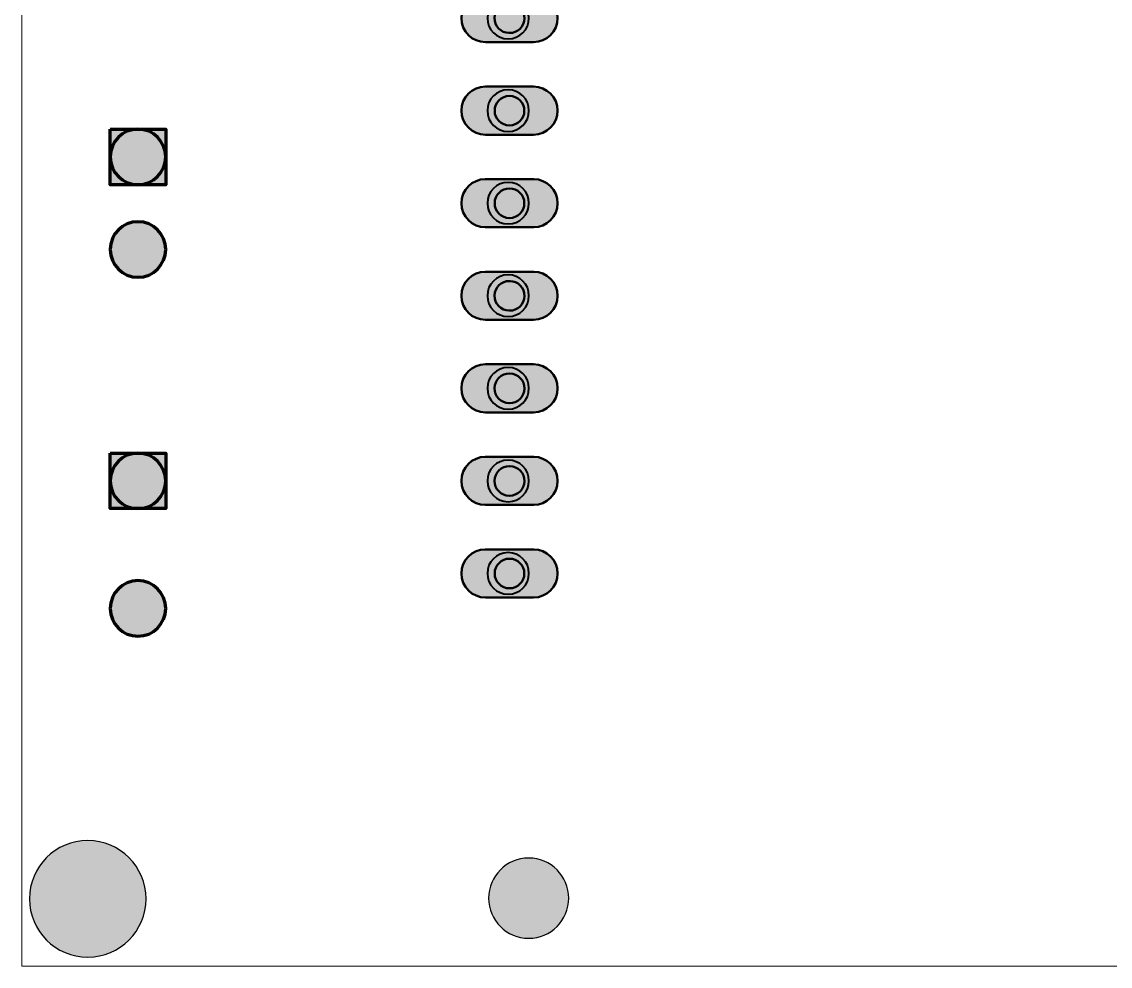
# Model space of a CAD drawing. Header units: millimetres. Extents: x 0.1 to 59.9, y 0.1 to 51.9.
# Drawn here: x 0.1 to 29.98, y 0.1 to 26.02 of the extents above; entities that cross this region are included whole.
import ezdxf

# ---------------------------------------------------------------- set-up
doc = ezdxf.new("R2010")
doc.units = ezdxf.units.MM
doc.header["$MEASUREMENT"] = 0
doc.layers.add('Lager 1', color=7, linetype='Continuous')

# ---------------------------------------------------------------- blocks, each defined once
blk = doc.blocks.new('block 3')
at = {"layer": 'Lager 1', "color": 7, "lineweight": 18, "true_color": 0xffffff}
blk.add_lwpolyline([(0.102, 51.935), (59.852, 51.935), (59.852, 0.101), (0.102, 0.101), (0.102, 51.935)], dxfattribs=at)
blk = doc.blocks.new('block 2')
at = {"layer": 'Lager 1'}
blk.add_blockref('block 3', (0, 0), dxfattribs=at)
blk = doc.blocks.new('block 7')
at = {"layer": 'Lager 1', "true_color": 0xffffff}
h = blk.add_hatch(color=7, dxfattribs=at)
h.dxf.hatch_style = 2
h.paths.add_polyline_path([(2.529, 23.072), (4.053, 23.072), (4.053, 21.548), (2.529, 21.548)])
h = blk.add_hatch(color=7, dxfattribs=at)
h.dxf.hatch_style = 2
edge = h.paths.add_edge_path()
edge.add_spline(control_points=[(3.291, 23.072), (3.712, 23.072), (4.053, 22.731), (4.053, 22.31), (4.053, 21.889), (3.712, 21.548), (3.291, 21.548), (2.87, 21.548), (2.529, 21.889), (2.529, 22.31), (2.529, 22.731), (2.87, 23.072), (3.291, 23.072)], knot_values=[0, 0, 0, 0, 1, 1, 1, 2, 2, 2, 3, 3, 3, 4, 4, 4, 4], degree=3, periodic=1)
h = blk.add_hatch(color=7, dxfattribs=at)
h.dxf.hatch_style = 2
edge = h.paths.add_edge_path()
edge.add_spline(control_points=[(3.291, 20.532), (3.712, 20.532), (4.053, 20.191), (4.053, 19.77), (4.053, 19.349), (3.712, 19.008), (3.291, 19.008), (2.87, 19.008), (2.529, 19.349), (2.529, 19.77), (2.529, 20.191), (2.87, 20.532), (3.291, 20.532)], knot_values=[0, 0, 0, 0, 1, 1, 1, 2, 2, 2, 3, 3, 3, 4, 4, 4, 4], degree=3, periodic=1)
at = {"layer": 'Lager 1', "color": 7, "lineweight": 80, "true_color": 0xffffff}
blk.add_lwpolyline([(2.529, 23.072), (4.053, 23.072), (4.053, 21.548), (2.529, 21.548), (2.529, 23.072)], dxfattribs=at)
for points in [[(3.291, 23.072), (3.712, 23.072), (4.053, 22.731), (4.053, 22.31), (4.053, 21.889), (3.712, 21.548), (3.291, 21.548), (2.87, 21.548), (2.529, 21.889), (2.529, 22.31), (2.529, 22.731), (2.87, 23.072), (3.291, 23.072)], [(3.291, 20.532), (3.712, 20.532), (4.053, 20.191), (4.053, 19.77), (4.053, 19.349), (3.712, 19.008), (3.291, 19.008), (2.87, 19.008), (2.529, 19.349), (2.529, 19.77), (2.529, 20.191), (2.87, 20.532), (3.291, 20.532)]]:
    blk.add_open_spline(points, degree=3, knots=[0, 0, 0, 0, 1, 1, 1, 2, 2, 2, 3, 3, 3, 4, 4, 4, 4], dxfattribs=at)
blk = doc.blocks.new('block 6')
at = {"layer": 'Lager 1'}
blk.add_blockref('block 7', (0, 0), dxfattribs=at)
blk = doc.blocks.new('block 5')
at = {"layer": 'Lager 1'}
blk.add_blockref('block 6', (0, 0), dxfattribs=at)
blk = doc.blocks.new('block 4')
at = {"layer": 'Lager 1'}
blk.add_blockref('block 5', (0, 0), dxfattribs=at)
blk = doc.blocks.new('block 11')
at = {"layer": 'Lager 1', "true_color": 0xffffff}
h = blk.add_hatch(color=7, dxfattribs=at)
h.dxf.hatch_style = 2
h.paths.add_polyline_path([(2.529, 14.182), (4.053, 14.182), (4.053, 12.658), (2.529, 12.658)])
h = blk.add_hatch(color=7, dxfattribs=at)
h.dxf.hatch_style = 2
edge = h.paths.add_edge_path()
edge.add_spline(control_points=[(3.291, 14.182), (3.712, 14.182), (4.053, 13.841), (4.053, 13.42), (4.053, 12.999), (3.712, 12.658), (3.291, 12.658), (2.87, 12.658), (2.529, 12.999), (2.529, 13.42), (2.529, 13.841), (2.87, 14.182), (3.291, 14.182)], knot_values=[0, 0, 0, 0, 1, 1, 1, 2, 2, 2, 3, 3, 3, 4, 4, 4, 4], degree=3, periodic=1)
h = blk.add_hatch(color=7, dxfattribs=at)
h.dxf.hatch_style = 2
edge = h.paths.add_edge_path()
edge.add_spline(control_points=[(3.291, 10.682), (3.712, 10.682), (4.053, 10.341), (4.053, 9.92), (4.053, 9.499), (3.712, 9.158), (3.291, 9.158), (2.87, 9.158), (2.529, 9.499), (2.529, 9.92), (2.529, 10.341), (2.87, 10.682), (3.291, 10.682)], knot_values=[0, 0, 0, 0, 1, 1, 1, 2, 2, 2, 3, 3, 3, 4, 4, 4, 4], degree=3, periodic=1)
at = {"layer": 'Lager 1', "color": 7, "lineweight": 80, "true_color": 0xffffff}
blk.add_lwpolyline([(2.529, 14.182), (4.053, 14.182), (4.053, 12.658), (2.529, 12.658), (2.529, 14.182)], dxfattribs=at)
for points in [[(3.291, 14.182), (3.712, 14.182), (4.053, 13.841), (4.053, 13.42), (4.053, 12.999), (3.712, 12.658), (3.291, 12.658), (2.87, 12.658), (2.529, 12.999), (2.529, 13.42), (2.529, 13.841), (2.87, 14.182), (3.291, 14.182)], [(3.291, 10.682), (3.712, 10.682), (4.053, 10.341), (4.053, 9.92), (4.053, 9.499), (3.712, 9.158), (3.291, 9.158), (2.87, 9.158), (2.529, 9.499), (2.529, 9.92), (2.529, 10.341), (2.87, 10.682), (3.291, 10.682)]]:
    blk.add_open_spline(points, degree=3, knots=[0, 0, 0, 0, 1, 1, 1, 2, 2, 2, 3, 3, 3, 4, 4, 4, 4], dxfattribs=at)
blk = doc.blocks.new('block 10')
at = {"layer": 'Lager 1'}
blk.add_blockref('block 11', (0, 0), dxfattribs=at)
blk = doc.blocks.new('block 9')
at = {"layer": 'Lager 1'}
blk.add_blockref('block 10', (0, 0), dxfattribs=at)
blk = doc.blocks.new('block 8')
at = {"layer": 'Lager 1'}
blk.add_blockref('block 9', (0, 0), dxfattribs=at)
blk = doc.blocks.new('block 17')
at = {"layer": 'Lager 1', "true_color": 0xffffff}
h = blk.add_hatch(color=7, dxfattribs=at)
h.dxf.hatch_style = 2
edge = h.paths.add_edge_path()
edge.add_spline(control_points=[(14.016, 3.069), (14.623, 3.069), (15.116, 2.576), (15.116, 1.969), (15.116, 1.361), (14.623, 0.869), (14.016, 0.869), (13.408, 0.869), (12.916, 1.361), (12.916, 1.969), (12.916, 2.576), (13.408, 3.069), (14.016, 3.069)], knot_values=[0, 0, 0, 0, 1, 1, 1, 2, 2, 2, 3, 3, 3, 4, 4, 4, 4], degree=3, periodic=1)
at = {"layer": 'Lager 1', "color": 7, "lineweight": 25, "true_color": 0xffffff}
blk.add_open_spline([(14.016, 3.069), (14.623, 3.069), (15.116, 2.576), (15.116, 1.969), (15.116, 1.361), (14.623, 0.869), (14.016, 0.869), (13.408, 0.869), (12.916, 1.361), (12.916, 1.969), (12.916, 2.576), (13.408, 3.069), (14.016, 3.069)], degree=3, knots=[0, 0, 0, 0, 1, 1, 1, 2, 2, 2, 3, 3, 3, 4, 4, 4, 4], dxfattribs=at)
blk = doc.blocks.new('block 16')
at = {"layer": 'Lager 1'}
blk.add_blockref('block 17', (0, 0), dxfattribs=at)
blk = doc.blocks.new('block 15')
at = {"layer": 'Lager 1'}
blk.add_blockref('block 16', (0, 0), dxfattribs=at)
blk = doc.blocks.new('block 26')
at = {"layer": 'Lager 1', "true_color": 0xffffff}
h = blk.add_hatch(color=7, dxfattribs=at)
h.dxf.hatch_style = 2
edge = h.paths.add_edge_path()
edge.add_spline(control_points=[(1.912, 3.55), (2.796, 3.55), (3.512, 2.833), (3.512, 1.95), (3.512, 1.066), (2.796, 0.35), (1.912, 0.35), (1.029, 0.35), (0.312, 1.066), (0.312, 1.95), (0.312, 2.833), (1.029, 3.55), (1.912, 3.55)], knot_values=[0, 0, 0, 0, 1, 1, 1, 2, 2, 2, 3, 3, 3, 4, 4, 4, 4], degree=3, periodic=1)
at = {"layer": 'Lager 1', "color": 7, "lineweight": 25, "true_color": 0xffffff}
blk.add_open_spline([(1.912, 3.55), (2.796, 3.55), (3.512, 2.833), (3.512, 1.95), (3.512, 1.066), (2.796, 0.35), (1.912, 0.35), (1.029, 0.35), (0.312, 1.066), (0.312, 1.95), (0.312, 2.833), (1.029, 3.55), (1.912, 3.55)], degree=3, knots=[0, 0, 0, 0, 1, 1, 1, 2, 2, 2, 3, 3, 3, 4, 4, 4, 4], dxfattribs=at)
blk = doc.blocks.new('block 25')
at = {"layer": 'Lager 1'}
blk.add_blockref('block 26', (0, 0), dxfattribs=at)
blk = doc.blocks.new('block 24')
at = {"layer": 'Lager 1'}
blk.add_blockref('block 25', (0, 0), dxfattribs=at)
blk = doc.blocks.new('block 51')
at = {"layer": 'Lager 1', "true_color": 0xffffff}
h = blk.add_hatch(color=7, dxfattribs=at)
h.dxf.hatch_style = 2
edge = h.paths.add_edge_path()
edge.add_spline(control_points=[(14.808, 26.12), (14.808, 25.755), (14.512, 25.46), (14.148, 25.46), (14.148, 25.46), (14.148, 25.46), (14.148, 25.46), (14.148, 25.46), (12.828, 25.46), (12.828, 25.46), (12.463, 25.46), (12.168, 25.755), (12.168, 26.12), (12.168, 26.12), (12.168, 26.12), (12.168, 26.12), (12.168, 26.12), (12.168, 26.12), (12.168, 26.12), (12.167, 26.484), (12.463, 26.78), (12.828, 26.78), (12.828, 26.78), (12.828, 26.78), (12.828, 26.78), (12.828, 26.78), (14.148, 26.78), (14.148, 26.78), (14.512, 26.78), (14.808, 26.484), (14.808, 26.12), (14.808, 26.12), (14.808, 26.12), (14.808, 26.12), (14.808, 26.12), (14.808, 26.12), (14.808, 26.12)], knot_values=[0, 0, 0, 0, 1, 1, 1, 2, 2, 2, 3, 3, 3, 4, 4, 4, 5, 5, 5, 6, 6, 6, 7, 7, 7, 8, 8, 8, 9, 9, 9, 10, 10, 10, 11, 11, 11, 12, 12, 12, 12], degree=3, periodic=1)
edge = h.paths.add_edge_path()
edge.add_spline(control_points=[(13.488, 26.524), (13.264, 26.528), (13.08, 26.348), (13.076, 26.124), (13.073, 25.9), (13.252, 25.715), (13.476, 25.712), (13.48, 25.712), (13.484, 25.712), (13.488, 25.712), (13.713, 25.708), (13.897, 25.888), (13.901, 26.112), (13.904, 26.336), (13.725, 26.521), (13.501, 26.524), (13.497, 26.524), (13.493, 26.524), (13.488, 26.524)], knot_values=[0, 0, 0, 0, 1, 1, 1, 2, 2, 2, 3, 3, 3, 4, 4, 4, 5, 5, 5, 6, 6, 6, 6], degree=3, periodic=1)
h = blk.add_hatch(color=7, dxfattribs=at)
h.dxf.hatch_style = 2
edge = h.paths.add_edge_path()
edge.add_spline(control_points=[(13.451, 26.692), (13.767, 26.692), (14.023, 26.436), (14.023, 26.12), (14.023, 25.804), (13.767, 25.549), (13.451, 25.549), (13.136, 25.549), (12.88, 25.804), (12.88, 26.12), (12.88, 26.436), (13.136, 26.692), (13.451, 26.692)], knot_values=[0, 0, 0, 0, 1, 1, 1, 2, 2, 2, 3, 3, 3, 4, 4, 4, 4], degree=3, periodic=1)
h = blk.add_hatch(color=7, dxfattribs=at)
h.dxf.hatch_style = 2
edge = h.paths.add_edge_path()
edge.add_spline(control_points=[(14.808, 23.58), (14.808, 23.215), (14.512, 22.92), (14.148, 22.92), (14.148, 22.92), (14.148, 22.92), (14.148, 22.92), (14.148, 22.92), (12.828, 22.92), (12.828, 22.92), (12.463, 22.92), (12.168, 23.215), (12.168, 23.58), (12.168, 23.58), (12.168, 23.58), (12.168, 23.58), (12.168, 23.58), (12.168, 23.58), (12.168, 23.58), (12.168, 23.944), (12.463, 24.24), (12.828, 24.24), (12.828, 24.24), (12.828, 24.24), (12.828, 24.24), (12.828, 24.24), (14.148, 24.24), (14.148, 24.24), (14.512, 24.24), (14.808, 23.944), (14.808, 23.58), (14.808, 23.58), (14.808, 23.58), (14.808, 23.58), (14.808, 23.58), (14.808, 23.58), (14.808, 23.58)], knot_values=[0, 0, 0, 0, 1, 1, 1, 2, 2, 2, 3, 3, 3, 4, 4, 4, 5, 5, 5, 6, 6, 6, 7, 7, 7, 8, 8, 8, 9, 9, 9, 10, 10, 10, 11, 11, 11, 12, 12, 12, 12], degree=3, periodic=1)
edge = h.paths.add_edge_path()
edge.add_spline(control_points=[(13.488, 23.984), (13.264, 23.984), (13.082, 23.803), (13.082, 23.578), (13.082, 23.354), (13.264, 23.172), (13.488, 23.172), (13.713, 23.172), (13.895, 23.354), (13.895, 23.578), (13.895, 23.803), (13.713, 23.984), (13.488, 23.984)], knot_values=[0, 0, 0, 0, 1, 1, 1, 2, 2, 2, 3, 3, 3, 4, 4, 4, 4], degree=3, periodic=1)
h = blk.add_hatch(color=7, dxfattribs=at)
h.dxf.hatch_style = 2
edge = h.paths.add_edge_path()
edge.add_spline(control_points=[(13.451, 24.152), (13.767, 24.152), (14.023, 23.896), (14.023, 23.58), (14.023, 23.264), (13.767, 23.009), (13.451, 23.009), (13.136, 23.009), (12.88, 23.264), (12.88, 23.58), (12.88, 23.896), (13.136, 24.152), (13.451, 24.152)], knot_values=[0, 0, 0, 0, 1, 1, 1, 2, 2, 2, 3, 3, 3, 4, 4, 4, 4], degree=3, periodic=1)
h = blk.add_hatch(color=7, dxfattribs=at)
h.dxf.hatch_style = 2
edge = h.paths.add_edge_path()
edge.add_spline(control_points=[(14.808, 21.04), (14.808, 20.675), (14.512, 20.38), (14.148, 20.38), (14.148, 20.38), (14.148, 20.38), (14.148, 20.38), (14.148, 20.38), (12.828, 20.38), (12.828, 20.38), (12.463, 20.38), (12.168, 20.675), (12.168, 21.04), (12.168, 21.04), (12.168, 21.04), (12.168, 21.04), (12.168, 21.04), (12.168, 21.04), (12.168, 21.04), (12.168, 21.404), (12.463, 21.7), (12.828, 21.7), (12.828, 21.7), (12.828, 21.7), (12.828, 21.7), (12.828, 21.7), (14.148, 21.7), (14.148, 21.7), (14.512, 21.7), (14.808, 21.404), (14.808, 21.04), (14.808, 21.04), (14.808, 21.04), (14.808, 21.04), (14.808, 21.04), (14.808, 21.04), (14.808, 21.04)], knot_values=[0, 0, 0, 0, 1, 1, 1, 2, 2, 2, 3, 3, 3, 4, 4, 4, 5, 5, 5, 6, 6, 6, 7, 7, 7, 8, 8, 8, 9, 9, 9, 10, 10, 10, 11, 11, 11, 12, 12, 12, 12], degree=3, periodic=1)
edge = h.paths.add_edge_path()
edge.add_spline(control_points=[(13.488, 21.444), (13.264, 21.444), (13.082, 21.263), (13.082, 21.038), (13.082, 20.814), (13.264, 20.632), (13.488, 20.632), (13.713, 20.632), (13.895, 20.814), (13.895, 21.038), (13.895, 21.263), (13.713, 21.444), (13.488, 21.444)], knot_values=[0, 0, 0, 0, 1, 1, 1, 2, 2, 2, 3, 3, 3, 4, 4, 4, 4], degree=3, periodic=1)
h = blk.add_hatch(color=7, dxfattribs=at)
h.dxf.hatch_style = 2
edge = h.paths.add_edge_path()
edge.add_spline(control_points=[(13.451, 21.612), (13.767, 21.612), (14.023, 21.356), (14.023, 21.04), (14.023, 20.724), (13.767, 20.469), (13.451, 20.469), (13.136, 20.469), (12.88, 20.724), (12.88, 21.04), (12.88, 21.356), (13.136, 21.612), (13.451, 21.612)], knot_values=[0, 0, 0, 0, 1, 1, 1, 2, 2, 2, 3, 3, 3, 4, 4, 4, 4], degree=3, periodic=1)
h = blk.add_hatch(color=7, dxfattribs=at)
h.dxf.hatch_style = 2
edge = h.paths.add_edge_path()
edge.add_spline(control_points=[(14.808, 18.5), (14.808, 18.135), (14.512, 17.84), (14.148, 17.84), (14.148, 17.84), (14.148, 17.84), (14.148, 17.84), (14.148, 17.84), (12.828, 17.84), (12.828, 17.84), (12.463, 17.84), (12.168, 18.135), (12.168, 18.5), (12.168, 18.5), (12.168, 18.5), (12.168, 18.5), (12.168, 18.5), (12.168, 18.5), (12.168, 18.5), (12.168, 18.864), (12.463, 19.16), (12.828, 19.16), (12.828, 19.16), (12.828, 19.16), (12.828, 19.16), (12.828, 19.16), (14.148, 19.16), (14.148, 19.16), (14.512, 19.16), (14.808, 18.864), (14.808, 18.5), (14.808, 18.5), (14.808, 18.5), (14.808, 18.5), (14.808, 18.5), (14.808, 18.5), (14.808, 18.5)], knot_values=[0, 0, 0, 0, 1, 1, 1, 2, 2, 2, 3, 3, 3, 4, 4, 4, 5, 5, 5, 6, 6, 6, 7, 7, 7, 8, 8, 8, 9, 9, 9, 10, 10, 10, 11, 11, 11, 12, 12, 12, 12], degree=3, periodic=1)
edge = h.paths.add_edge_path()
edge.add_spline(control_points=[(13.488, 18.904), (13.264, 18.907), (13.08, 18.727), (13.077, 18.503), (13.075, 18.279), (13.254, 18.095), (13.479, 18.092), (13.482, 18.092), (13.485, 18.092), (13.488, 18.092), (13.713, 18.089), (13.897, 18.269), (13.9, 18.493), (13.902, 18.718), (13.723, 18.902), (13.498, 18.904), (13.495, 18.904), (13.492, 18.904), (13.488, 18.904)], knot_values=[0, 0, 0, 0, 1, 1, 1, 2, 2, 2, 3, 3, 3, 4, 4, 4, 5, 5, 5, 6, 6, 6, 6], degree=3, periodic=1)
h = blk.add_hatch(color=7, dxfattribs=at)
h.dxf.hatch_style = 2
edge = h.paths.add_edge_path()
edge.add_spline(control_points=[(13.451, 19.072), (13.767, 19.072), (14.023, 18.816), (14.023, 18.5), (14.023, 18.184), (13.767, 17.929), (13.451, 17.929), (13.136, 17.929), (12.88, 18.184), (12.88, 18.5), (12.88, 18.816), (13.136, 19.072), (13.451, 19.072)], knot_values=[0, 0, 0, 0, 1, 1, 1, 2, 2, 2, 3, 3, 3, 4, 4, 4, 4], degree=3, periodic=1)
h = blk.add_hatch(color=7, dxfattribs=at)
h.dxf.hatch_style = 2
edge = h.paths.add_edge_path()
edge.add_spline(control_points=[(14.808, 15.96), (14.808, 15.595), (14.512, 15.3), (14.148, 15.3), (14.148, 15.3), (14.148, 15.3), (14.148, 15.3), (14.148, 15.3), (12.828, 15.3), (12.828, 15.3), (12.463, 15.3), (12.168, 15.595), (12.168, 15.96), (12.168, 15.96), (12.168, 15.96), (12.168, 15.96), (12.168, 16.324), (12.463, 16.62), (12.828, 16.62), (12.828, 16.62), (12.828, 16.62), (12.828, 16.62), (12.828, 16.62), (14.148, 16.62), (14.148, 16.62), (14.512, 16.62), (14.808, 16.324), (14.808, 15.96), (14.808, 15.96), (14.808, 15.96), (14.808, 15.96), (14.808, 15.96), (14.808, 15.96), (14.808, 15.96)], knot_values=[0, 0, 0, 0, 1, 1, 1, 2, 2, 2, 3, 3, 3, 4, 4, 4, 5, 5, 5, 6, 6, 6, 7, 7, 7, 8, 8, 8, 9, 9, 9, 10, 10, 10, 11, 11, 11, 11], degree=3, periodic=1)
edge = h.paths.add_edge_path()
edge.add_spline(control_points=[(13.488, 16.365), (13.264, 16.367), (13.08, 16.188), (13.077, 15.963), (13.075, 15.739), (13.254, 15.555), (13.479, 15.552), (13.482, 15.552), (13.485, 15.552), (13.488, 15.552), (13.713, 15.55), (13.897, 15.729), (13.9, 15.954), (13.902, 16.178), (13.723, 16.362), (13.498, 16.365), (13.495, 16.365), (13.492, 16.365), (13.488, 16.365)], knot_values=[0, 0, 0, 0, 1, 1, 1, 2, 2, 2, 3, 3, 3, 4, 4, 4, 5, 5, 5, 6, 6, 6, 6], degree=3, periodic=1)
h = blk.add_hatch(color=7, dxfattribs=at)
h.dxf.hatch_style = 2
edge = h.paths.add_edge_path()
edge.add_spline(control_points=[(13.451, 16.532), (13.767, 16.532), (14.023, 16.276), (14.023, 15.96), (14.023, 15.644), (13.767, 15.389), (13.451, 15.389), (13.136, 15.389), (12.88, 15.644), (12.88, 15.96), (12.88, 16.276), (13.136, 16.532), (13.451, 16.532)], knot_values=[0, 0, 0, 0, 1, 1, 1, 2, 2, 2, 3, 3, 3, 4, 4, 4, 4], degree=3, periodic=1)
h = blk.add_hatch(color=7, dxfattribs=at)
h.dxf.hatch_style = 2
edge = h.paths.add_edge_path()
edge.add_spline(control_points=[(14.808, 13.42), (14.808, 13.055), (14.512, 12.76), (14.148, 12.76), (14.148, 12.76), (14.148, 12.76), (14.148, 12.76), (14.148, 12.76), (12.828, 12.76), (12.828, 12.76), (12.463, 12.76), (12.168, 13.055), (12.168, 13.42), (12.168, 13.42), (12.168, 13.42), (12.168, 13.42), (12.168, 13.784), (12.463, 14.08), (12.828, 14.08), (12.828, 14.08), (12.828, 14.08), (12.828, 14.08), (12.828, 14.08), (14.148, 14.08), (14.148, 14.08), (14.512, 14.08), (14.808, 13.784), (14.808, 13.42), (14.808, 13.42), (14.808, 13.42), (14.808, 13.42), (14.808, 13.42), (14.808, 13.42), (14.808, 13.42)], knot_values=[0, 0, 0, 0, 1, 1, 1, 2, 2, 2, 3, 3, 3, 4, 4, 4, 5, 5, 5, 6, 6, 6, 7, 7, 7, 8, 8, 8, 9, 9, 9, 10, 10, 10, 11, 11, 11, 11], degree=3, periodic=1)
edge = h.paths.add_edge_path()
edge.add_spline(control_points=[(13.488, 13.824), (13.264, 13.827), (13.08, 13.648), (13.077, 13.423), (13.074, 13.199), (13.254, 13.015), (13.478, 13.012), (13.482, 13.012), (13.485, 13.012), (13.488, 13.012), (13.713, 13.009), (13.897, 13.189), (13.9, 13.413), (13.903, 13.638), (13.723, 13.822), (13.499, 13.824), (13.495, 13.825), (13.492, 13.825), (13.488, 13.824)], knot_values=[0, 0, 0, 0, 1, 1, 1, 2, 2, 2, 3, 3, 3, 4, 4, 4, 5, 5, 5, 6, 6, 6, 6], degree=3, periodic=1)
h = blk.add_hatch(color=7, dxfattribs=at)
h.dxf.hatch_style = 2
edge = h.paths.add_edge_path()
edge.add_spline(control_points=[(13.451, 13.992), (13.767, 13.992), (14.023, 13.736), (14.023, 13.42), (14.023, 13.104), (13.767, 12.849), (13.451, 12.849), (13.136, 12.849), (12.88, 13.104), (12.88, 13.42), (12.88, 13.736), (13.136, 13.992), (13.451, 13.992)], knot_values=[0, 0, 0, 0, 1, 1, 1, 2, 2, 2, 3, 3, 3, 4, 4, 4, 4], degree=3, periodic=1)
h = blk.add_hatch(color=7, dxfattribs=at)
h.dxf.hatch_style = 2
edge = h.paths.add_edge_path()
edge.add_spline(control_points=[(14.808, 10.88), (14.808, 10.515), (14.512, 10.22), (14.148, 10.22), (14.148, 10.22), (14.148, 10.22), (14.148, 10.22), (14.148, 10.22), (12.828, 10.22), (12.828, 10.22), (12.463, 10.22), (12.168, 10.515), (12.168, 10.88), (12.168, 10.88), (12.168, 10.88), (12.168, 10.88), (12.168, 11.244), (12.463, 11.54), (12.828, 11.54), (12.828, 11.54), (12.828, 11.54), (12.828, 11.54), (12.828, 11.54), (14.148, 11.54), (14.148, 11.54), (14.512, 11.54), (14.808, 11.244), (14.808, 10.88), (14.808, 10.88), (14.808, 10.88), (14.808, 10.88), (14.808, 10.88), (14.808, 10.88), (14.808, 10.88)], knot_values=[0, 0, 0, 0, 1, 1, 1, 2, 2, 2, 3, 3, 3, 4, 4, 4, 5, 5, 5, 6, 6, 6, 7, 7, 7, 8, 8, 8, 9, 9, 9, 10, 10, 10, 11, 11, 11, 11], degree=3, periodic=1)
edge = h.paths.add_edge_path()
edge.add_spline(control_points=[(13.488, 11.285), (13.264, 11.285), (13.082, 11.103), (13.082, 10.878), (13.082, 10.654), (13.264, 10.472), (13.488, 10.472), (13.713, 10.472), (13.895, 10.654), (13.895, 10.878), (13.895, 11.103), (13.713, 11.285), (13.488, 11.285)], knot_values=[0, 0, 0, 0, 1, 1, 1, 2, 2, 2, 3, 3, 3, 4, 4, 4, 4], degree=3, periodic=1)
h = blk.add_hatch(color=7, dxfattribs=at)
h.dxf.hatch_style = 2
edge = h.paths.add_edge_path()
edge.add_spline(control_points=[(13.451, 11.452), (13.767, 11.452), (14.023, 11.196), (14.023, 10.88), (14.023, 10.564), (13.767, 10.309), (13.451, 10.309), (13.136, 10.309), (12.88, 10.564), (12.88, 10.88), (12.88, 11.196), (13.136, 11.452), (13.451, 11.452)], knot_values=[0, 0, 0, 0, 1, 1, 1, 2, 2, 2, 3, 3, 3, 4, 4, 4, 4], degree=3, periodic=1)
at = {"layer": 'Lager 1', "color": 7, "lineweight": 50, "true_color": 0xffffff}
for points, knots in [([(14.808, 26.12), (14.808, 25.755), (14.512, 25.46), (14.148, 25.46), (14.148, 25.46), (14.148, 25.46), (14.148, 25.46), (14.148, 25.46), (12.828, 25.46), (12.828, 25.46), (12.463, 25.46), (12.168, 25.755), (12.168, 26.12), (12.168, 26.12), (12.168, 26.12), (12.168, 26.12), (12.168, 26.12), (12.168, 26.12), (12.168, 26.12), (12.167, 26.484), (12.463, 26.78), (12.828, 26.78), (12.828, 26.78), (12.828, 26.78), (12.828, 26.78), (12.828, 26.78), (14.148, 26.78), (14.148, 26.78), (14.512, 26.78), (14.808, 26.484), (14.808, 26.12), (14.808, 26.12), (14.808, 26.12), (14.808, 26.12), (14.808, 26.12), (14.808, 26.12), (14.808, 26.12)], [0, 0, 0, 0, 1, 1, 1, 2, 2, 2, 3, 3, 3, 4, 4, 4, 5, 5, 5, 6, 6, 6, 7, 7, 7, 8, 8, 8, 9, 9, 9, 10, 10, 10, 11, 11, 11, 12, 12, 12, 12]), ([(13.488, 26.524), (13.264, 26.528), (13.08, 26.348), (13.076, 26.124), (13.073, 25.9), (13.252, 25.715), (13.476, 25.712), (13.48, 25.712), (13.484, 25.712), (13.488, 25.712), (13.713, 25.708), (13.897, 25.888), (13.901, 26.112), (13.904, 26.336), (13.725, 26.521), (13.501, 26.524), (13.497, 26.524), (13.493, 26.524), (13.488, 26.524)], [0, 0, 0, 0, 1, 1, 1, 2, 2, 2, 3, 3, 3, 4, 4, 4, 5, 5, 5, 6, 6, 6, 6]), ([(14.808, 23.58), (14.808, 23.215), (14.512, 22.92), (14.148, 22.92), (14.148, 22.92), (14.148, 22.92), (14.148, 22.92), (14.148, 22.92), (12.828, 22.92), (12.828, 22.92), (12.463, 22.92), (12.168, 23.215), (12.168, 23.58), (12.168, 23.58), (12.168, 23.58), (12.168, 23.58), (12.168, 23.58), (12.168, 23.58), (12.168, 23.58), (12.168, 23.944), (12.463, 24.24), (12.828, 24.24), (12.828, 24.24), (12.828, 24.24), (12.828, 24.24), (12.828, 24.24), (14.148, 24.24), (14.148, 24.24), (14.512, 24.24), (14.808, 23.944), (14.808, 23.58), (14.808, 23.58), (14.808, 23.58), (14.808, 23.58), (14.808, 23.58), (14.808, 23.58), (14.808, 23.58)], [0, 0, 0, 0, 1, 1, 1, 2, 2, 2, 3, 3, 3, 4, 4, 4, 5, 5, 5, 6, 6, 6, 7, 7, 7, 8, 8, 8, 9, 9, 9, 10, 10, 10, 11, 11, 11, 12, 12, 12, 12]), ([(13.488, 23.984), (13.264, 23.984), (13.082, 23.803), (13.082, 23.578), (13.082, 23.354), (13.264, 23.172), (13.488, 23.172), (13.713, 23.172), (13.895, 23.354), (13.895, 23.578), (13.895, 23.803), (13.713, 23.984), (13.488, 23.984)], [0, 0, 0, 0, 1, 1, 1, 2, 2, 2, 3, 3, 3, 4, 4, 4, 4]), ([(14.808, 21.04), (14.808, 20.675), (14.512, 20.38), (14.148, 20.38), (14.148, 20.38), (14.148, 20.38), (14.148, 20.38), (14.148, 20.38), (12.828, 20.38), (12.828, 20.38), (12.463, 20.38), (12.168, 20.675), (12.168, 21.04), (12.168, 21.04), (12.168, 21.04), (12.168, 21.04), (12.168, 21.04), (12.168, 21.04), (12.168, 21.04), (12.168, 21.404), (12.463, 21.7), (12.828, 21.7), (12.828, 21.7), (12.828, 21.7), (12.828, 21.7), (12.828, 21.7), (14.148, 21.7), (14.148, 21.7), (14.512, 21.7), (14.808, 21.404), (14.808, 21.04), (14.808, 21.04), (14.808, 21.04), (14.808, 21.04), (14.808, 21.04), (14.808, 21.04), (14.808, 21.04)], [0, 0, 0, 0, 1, 1, 1, 2, 2, 2, 3, 3, 3, 4, 4, 4, 5, 5, 5, 6, 6, 6, 7, 7, 7, 8, 8, 8, 9, 9, 9, 10, 10, 10, 11, 11, 11, 12, 12, 12, 12]), ([(13.488, 21.444), (13.264, 21.444), (13.082, 21.263), (13.082, 21.038), (13.082, 20.814), (13.264, 20.632), (13.488, 20.632), (13.713, 20.632), (13.895, 20.814), (13.895, 21.038), (13.895, 21.263), (13.713, 21.444), (13.488, 21.444)], [0, 0, 0, 0, 1, 1, 1, 2, 2, 2, 3, 3, 3, 4, 4, 4, 4]), ([(14.808, 18.5), (14.808, 18.135), (14.512, 17.84), (14.148, 17.84), (14.148, 17.84), (14.148, 17.84), (14.148, 17.84), (14.148, 17.84), (12.828, 17.84), (12.828, 17.84), (12.463, 17.84), (12.168, 18.135), (12.168, 18.5), (12.168, 18.5), (12.168, 18.5), (12.168, 18.5), (12.168, 18.5), (12.168, 18.5), (12.168, 18.5), (12.168, 18.864), (12.463, 19.16), (12.828, 19.16), (12.828, 19.16), (12.828, 19.16), (12.828, 19.16), (12.828, 19.16), (14.148, 19.16), (14.148, 19.16), (14.512, 19.16), (14.808, 18.864), (14.808, 18.5), (14.808, 18.5), (14.808, 18.5), (14.808, 18.5), (14.808, 18.5), (14.808, 18.5), (14.808, 18.5)], [0, 0, 0, 0, 1, 1, 1, 2, 2, 2, 3, 3, 3, 4, 4, 4, 5, 5, 5, 6, 6, 6, 7, 7, 7, 8, 8, 8, 9, 9, 9, 10, 10, 10, 11, 11, 11, 12, 12, 12, 12]), ([(13.488, 18.904), (13.264, 18.907), (13.08, 18.727), (13.077, 18.503), (13.075, 18.279), (13.254, 18.095), (13.479, 18.092), (13.482, 18.092), (13.485, 18.092), (13.488, 18.092), (13.713, 18.089), (13.897, 18.269), (13.9, 18.493), (13.902, 18.718), (13.723, 18.902), (13.498, 18.904), (13.495, 18.904), (13.492, 18.904), (13.488, 18.904)], [0, 0, 0, 0, 1, 1, 1, 2, 2, 2, 3, 3, 3, 4, 4, 4, 5, 5, 5, 6, 6, 6, 6]), ([(14.808, 15.96), (14.808, 15.595), (14.512, 15.3), (14.148, 15.3), (14.148, 15.3), (14.148, 15.3), (14.148, 15.3), (14.148, 15.3), (12.828, 15.3), (12.828, 15.3), (12.463, 15.3), (12.168, 15.595), (12.168, 15.96), (12.168, 15.96), (12.168, 15.96), (12.168, 15.96), (12.168, 16.324), (12.463, 16.62), (12.828, 16.62), (12.828, 16.62), (12.828, 16.62), (12.828, 16.62), (12.828, 16.62), (14.148, 16.62), (14.148, 16.62), (14.512, 16.62), (14.808, 16.324), (14.808, 15.96), (14.808, 15.96), (14.808, 15.96), (14.808, 15.96), (14.808, 15.96), (14.808, 15.96), (14.808, 15.96)], [0, 0, 0, 0, 1, 1, 1, 2, 2, 2, 3, 3, 3, 4, 4, 4, 5, 5, 5, 6, 6, 6, 7, 7, 7, 8, 8, 8, 9, 9, 9, 10, 10, 10, 11, 11, 11, 11]), ([(13.488, 16.365), (13.264, 16.367), (13.08, 16.188), (13.077, 15.963), (13.075, 15.739), (13.254, 15.555), (13.479, 15.552), (13.482, 15.552), (13.485, 15.552), (13.488, 15.552), (13.713, 15.55), (13.897, 15.729), (13.9, 15.954), (13.902, 16.178), (13.723, 16.362), (13.498, 16.365), (13.495, 16.365), (13.492, 16.365), (13.488, 16.365)], [0, 0, 0, 0, 1, 1, 1, 2, 2, 2, 3, 3, 3, 4, 4, 4, 5, 5, 5, 6, 6, 6, 6]), ([(14.808, 13.42), (14.808, 13.055), (14.512, 12.76), (14.148, 12.76), (14.148, 12.76), (14.148, 12.76), (14.148, 12.76), (14.148, 12.76), (12.828, 12.76), (12.828, 12.76), (12.463, 12.76), (12.168, 13.055), (12.168, 13.42), (12.168, 13.42), (12.168, 13.42), (12.168, 13.42), (12.168, 13.784), (12.463, 14.08), (12.828, 14.08), (12.828, 14.08), (12.828, 14.08), (12.828, 14.08), (12.828, 14.08), (14.148, 14.08), (14.148, 14.08), (14.512, 14.08), (14.808, 13.784), (14.808, 13.42), (14.808, 13.42), (14.808, 13.42), (14.808, 13.42), (14.808, 13.42), (14.808, 13.42), (14.808, 13.42)], [0, 0, 0, 0, 1, 1, 1, 2, 2, 2, 3, 3, 3, 4, 4, 4, 5, 5, 5, 6, 6, 6, 7, 7, 7, 8, 8, 8, 9, 9, 9, 10, 10, 10, 11, 11, 11, 11]), ([(13.488, 13.824), (13.264, 13.827), (13.08, 13.648), (13.077, 13.423), (13.074, 13.199), (13.254, 13.015), (13.478, 13.012), (13.482, 13.012), (13.485, 13.012), (13.488, 13.012), (13.713, 13.009), (13.897, 13.189), (13.9, 13.413), (13.903, 13.638), (13.723, 13.822), (13.499, 13.824), (13.495, 13.825), (13.492, 13.825), (13.488, 13.824)], [0, 0, 0, 0, 1, 1, 1, 2, 2, 2, 3, 3, 3, 4, 4, 4, 5, 5, 5, 6, 6, 6, 6]), ([(14.808, 10.88), (14.808, 10.515), (14.512, 10.22), (14.148, 10.22), (14.148, 10.22), (14.148, 10.22), (14.148, 10.22), (14.148, 10.22), (12.828, 10.22), (12.828, 10.22), (12.463, 10.22), (12.168, 10.515), (12.168, 10.88), (12.168, 10.88), (12.168, 10.88), (12.168, 10.88), (12.168, 11.244), (12.463, 11.54), (12.828, 11.54), (12.828, 11.54), (12.828, 11.54), (12.828, 11.54), (12.828, 11.54), (14.148, 11.54), (14.148, 11.54), (14.512, 11.54), (14.808, 11.244), (14.808, 10.88), (14.808, 10.88), (14.808, 10.88), (14.808, 10.88), (14.808, 10.88), (14.808, 10.88), (14.808, 10.88)], [0, 0, 0, 0, 1, 1, 1, 2, 2, 2, 3, 3, 3, 4, 4, 4, 5, 5, 5, 6, 6, 6, 7, 7, 7, 8, 8, 8, 9, 9, 9, 10, 10, 10, 11, 11, 11, 11]), ([(13.488, 11.285), (13.264, 11.285), (13.082, 11.103), (13.082, 10.878), (13.082, 10.654), (13.264, 10.472), (13.488, 10.472), (13.713, 10.472), (13.895, 10.654), (13.895, 10.878), (13.895, 11.103), (13.713, 11.285), (13.488, 11.285)], [0, 0, 0, 0, 1, 1, 1, 2, 2, 2, 3, 3, 3, 4, 4, 4, 4])]:
    blk.add_open_spline(points, degree=3, knots=knots, dxfattribs=at)
at = {"layer": 'Lager 1', "color": 7, "lineweight": 40, "true_color": 0xffffff}
for points in [[(13.451, 26.692), (13.767, 26.692), (14.023, 26.436), (14.023, 26.12), (14.023, 25.804), (13.767, 25.549), (13.451, 25.549), (13.136, 25.549), (12.88, 25.804), (12.88, 26.12), (12.88, 26.436), (13.136, 26.692), (13.451, 26.692)], [(13.451, 24.152), (13.767, 24.152), (14.023, 23.896), (14.023, 23.58), (14.023, 23.264), (13.767, 23.009), (13.451, 23.009), (13.136, 23.009), (12.88, 23.264), (12.88, 23.58), (12.88, 23.896), (13.136, 24.152), (13.451, 24.152)], [(13.451, 21.612), (13.767, 21.612), (14.023, 21.356), (14.023, 21.04), (14.023, 20.724), (13.767, 20.469), (13.451, 20.469), (13.136, 20.469), (12.88, 20.724), (12.88, 21.04), (12.88, 21.356), (13.136, 21.612), (13.451, 21.612)], [(13.451, 19.072), (13.767, 19.072), (14.023, 18.816), (14.023, 18.5), (14.023, 18.184), (13.767, 17.929), (13.451, 17.929), (13.136, 17.929), (12.88, 18.184), (12.88, 18.5), (12.88, 18.816), (13.136, 19.072), (13.451, 19.072)], [(13.451, 16.532), (13.767, 16.532), (14.023, 16.276), (14.023, 15.96), (14.023, 15.644), (13.767, 15.389), (13.451, 15.389), (13.136, 15.389), (12.88, 15.644), (12.88, 15.96), (12.88, 16.276), (13.136, 16.532), (13.451, 16.532)], [(13.451, 13.992), (13.767, 13.992), (14.023, 13.736), (14.023, 13.42), (14.023, 13.104), (13.767, 12.849), (13.451, 12.849), (13.136, 12.849), (12.88, 13.104), (12.88, 13.42), (12.88, 13.736), (13.136, 13.992), (13.451, 13.992)], [(13.451, 11.452), (13.767, 11.452), (14.023, 11.196), (14.023, 10.88), (14.023, 10.564), (13.767, 10.309), (13.451, 10.309), (13.136, 10.309), (12.88, 10.564), (12.88, 10.88), (12.88, 11.196), (13.136, 11.452), (13.451, 11.452)]]:
    blk.add_open_spline(points, degree=3, knots=[0, 0, 0, 0, 1, 1, 1, 2, 2, 2, 3, 3, 3, 4, 4, 4, 4], dxfattribs=at)
blk = doc.blocks.new('block 50')
at = {"layer": 'Lager 1'}
blk.add_blockref('block 51', (0, 0), dxfattribs=at)
blk = doc.blocks.new('block 49')
at = {"layer": 'Lager 1'}
blk.add_blockref('block 50', (0, 0), dxfattribs=at)
blk = doc.blocks.new('block 48')
at = {"layer": 'Lager 1'}
blk.add_blockref('block 49', (0, 0), dxfattribs=at)

msp = doc.modelspace()

# ---------------------------------------------------------------- block references
at = {"layer": 'Lager 1'}
for name in ['block 2', 'block 48', 'block 4', 'block 8', 'block 24', 'block 15']:
    msp.add_blockref(name, (0, 0), dxfattribs=at)

doc.saveas('drawing.dxf')
